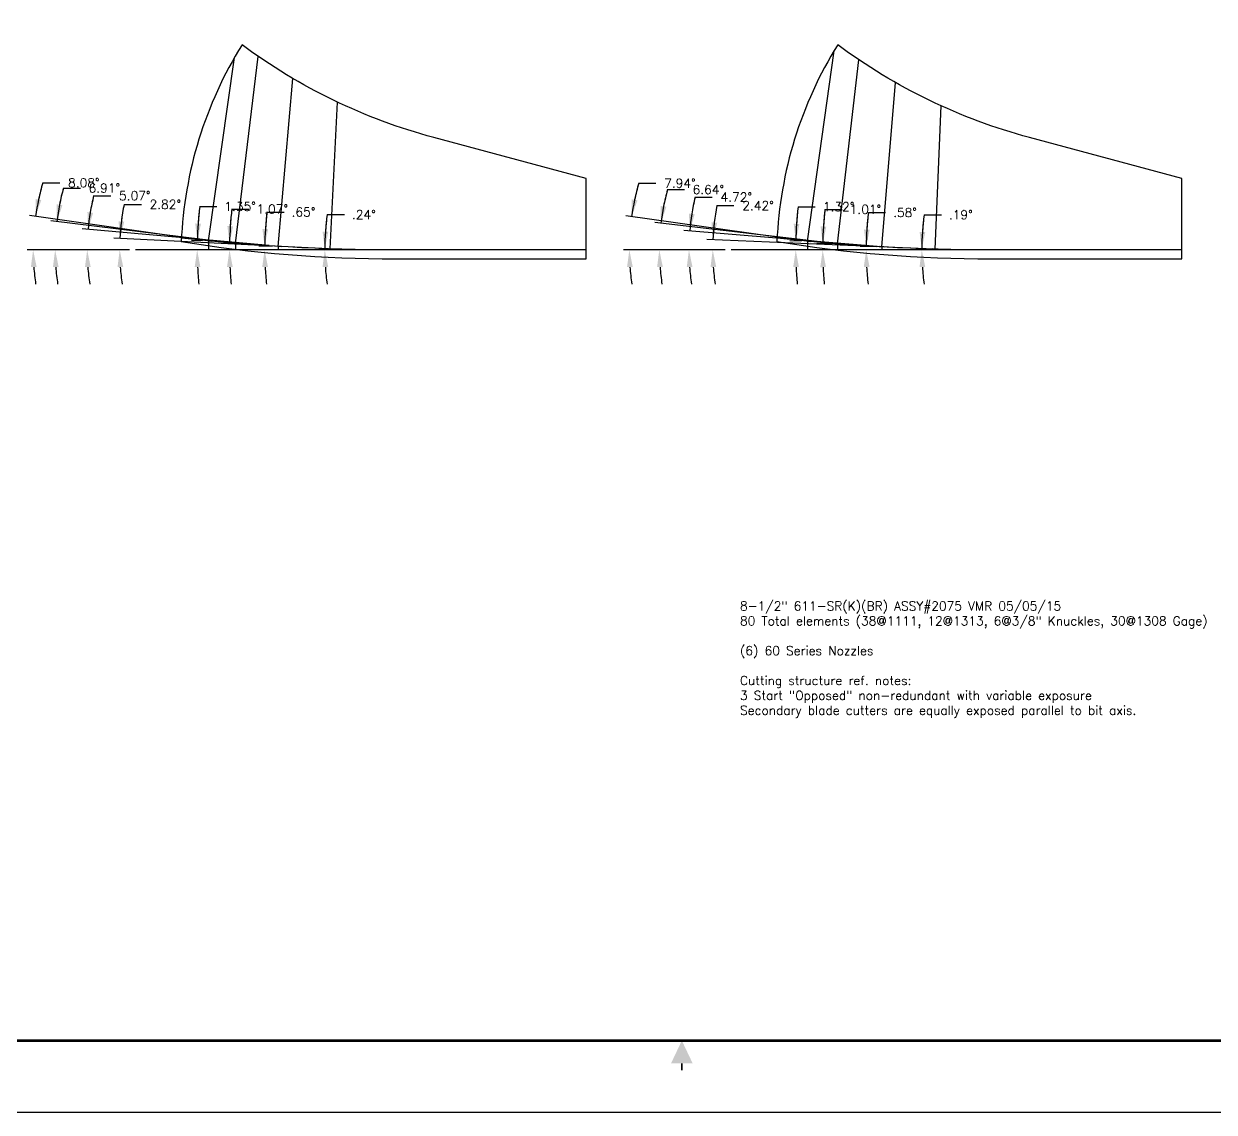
# Model space of a CAD drawing. Extents: x 72.5 to 140.5, y -17.7 to 26.
# Drawn here: x 116.6 to 129.08, y 3.96 to 15.37 of the extents above; entities that cross this region are included whole.
import ezdxf
from ezdxf.enums import TextEntityAlignment as Align

# ---------------------------------------------------------------- set-up
doc = ezdxf.new("R2010")
doc.units = 0
doc.header["$MEASUREMENT"] = 0
doc.header["$PDMODE"] = 3
doc.layers.get('0').update_dxf_attribs({"linetype": 'CONTINUOUS'})
doc.layers.get('Defpoints').update_dxf_attribs({"color": 10, "linetype": 'CONTINUOUS'})
doc.layers.add('Dims', color=4, linetype='CONTINUOUS')
doc.layers.add('Title Block', color=7, linetype='CONTINUOUS')
doc.styles.add('RomanD', font='romand.shx', dxfattribs={"width": 0.9})
doc.styles.add('RomanS', font='romans')
doc.dimstyles.get("Standard").update_dxf_attribs({"dimtxt": 0.094, "dimasz": 0.18, "dimexe": 0.0625, "dimexo": 0.0625, "dimgap": 0.09, "dimtad": 0, "dimtih": 1, "dimtoh": 1, "dimdec": 4, "dimzin": 4, "dimdsep": 46, "dimtxsty": 'RomanS', "dimcen": 0.09, "dimazin": 1, "dimtfac": 1, "dimtdec": 4, "dimtofl": 0, "dimtmove": 0, "dimatfit": 1, "dimfxl": 1, "dimtolj": 1, "dimtzin": 0, "dimarcsym": 0})

# ---------------------------------------------------------------- blocks, each defined once
blk = doc.blocks.new('*D231')
at = {"layer": 'Defpoints', "color": 0, "transparency": 16777216}
for p in [(119.752, 13), (119.81, 13.007), (119.81, 12.996), (122.494, 12.996)]:
    blk.add_point(p, dxfattribs=at)
at = {"layer": 'Dims', "color": 0, "lineweight": -2, "transparency": 16777216}
for p, q in [((119.777, 13.366), (119.957, 13.366)), ((119.747, 13.007), (119.69, 13.008)), ((119.747, 12.996), (119.69, 12.996))]:
    blk.add_line(p, q, dxfattribs=at)
for start, end in [(172.2283, 179.7575), (172.2323, 175.9949), (183.7626, 187.5251)]:
    blk.add_arc((122.494, 12.996), 2.742, start, end, dxfattribs=at)
at = {"layer": 'Dims', "color": 0, "transparency": 16777216}
for points in [[(119.789, 13.186), (119.729, 13.188), (119.752, 13.007)], [(119.728, 12.815), (119.788, 12.817), (119.752, 12.996)]]:
    blk.add_solid(points, dxfattribs=at)
at = {"layer": 'Dims', "color": 0, "transparency": 16777216, "insert": (120.162, 13.366), "char_height": 0.094, "attachment_point": 5, "style": 'RomanS'}
blk.add_mtext('\\A1;.24°', dxfattribs=at)
blk = doc.blocks.new('*D232')
at = {"layer": 'Defpoints', "color": 0, "transparency": 16777216}
for p in [(119.121, 13.008), (119.262, 12.996), (119.263, 13.032), (122.494, 12.996)]:
    blk.add_point(p, dxfattribs=at)
at = {"layer": 'Dims', "color": 0, "lineweight": -2, "transparency": 16777216}
for p, q in [((119.145, 13.393), (119.325, 13.393)), ((119.2, 13.033), (119.059, 13.035)), ((119.2, 12.996), (119.059, 12.996))]:
    blk.add_line(p, q, dxfattribs=at)
for start, end in [(173.228, 179.3471), (173.2302, 176.2886), (183.0584, 186.1169)]:
    blk.add_arc((122.494, 12.996), 3.372, start, end, dxfattribs=at)
at = {"layer": 'Dims', "color": 0, "transparency": 16777216}
for points in [[(119.158, 13.213), (119.098, 13.215), (119.121, 13.034)], [(119.096, 12.815), (119.156, 12.817), (119.121, 12.996)]]:
    blk.add_solid(points, dxfattribs=at)
at = {"layer": 'Dims', "color": 0, "transparency": 16777216, "insert": (119.529, 13.393), "char_height": 0.094, "attachment_point": 5, "style": 'RomanS'}
blk.add_mtext('\\A1;.65°', dxfattribs=at)
blk = doc.blocks.new('*D233')
at = {"layer": 'Defpoints', "color": 0, "transparency": 16777216}
for p in [(118.753, 13.019), (118.816, 12.996), (118.817, 13.064), (122.494, 12.996)]:
    blk.add_point(p, dxfattribs=at)
at = {"layer": 'Dims', "color": 0, "lineweight": -2, "transparency": 16777216}
for p, q in [((118.777, 13.424), (118.957, 13.424)), ((118.754, 12.996), (118.69, 12.996)), ((118.754, 13.065), (118.691, 13.066))]:
    blk.add_line(p, q, dxfattribs=at)
for start, end in [(173.419, 178.9346), (173.4206, 176.1776), (182.757, 185.514)]:
    blk.add_arc((122.494, 12.996), 3.741, start, end, dxfattribs=at)
at = {"layer": 'Dims', "color": 0, "transparency": 16777216}
for points in [[(118.791, 13.244), (118.731, 13.246), (118.753, 13.065)], [(118.727, 12.815), (118.787, 12.816), (118.753, 12.996)]]:
    blk.add_solid(points, dxfattribs=at)
at = {"layer": 'Dims', "color": 0, "transparency": 16777216, "insert": (119.202, 13.424), "char_height": 0.094, "attachment_point": 5, "style": 'RomanS'}
blk.add_mtext('\\A1;1.07°', dxfattribs=at)
blk = doc.blocks.new('*D234')
at = {"layer": 'Defpoints', "color": 0, "transparency": 16777216}
for p in [(118.414, 13.028), (118.531, 12.996), (118.533, 13.089), (122.494, 12.996)]:
    blk.add_point(p, dxfattribs=at)
at = {"layer": 'Dims', "color": 0, "lineweight": -2, "transparency": 16777216}
for p, q in [((118.44, 13.451), (118.62, 13.451)), ((118.469, 12.996), (118.352, 12.996)), ((118.47, 13.091), (118.353, 13.093))]:
    blk.add_line(p, q, dxfattribs=at)
for start, end in [(173.5889, 178.6468), (173.5901, 176.1184), (182.5283, 185.0567)]:
    blk.add_arc((122.494, 12.996), 4.079, start, end, dxfattribs=at)
at = {"layer": 'Dims', "color": 0, "transparency": 16777216}
for points in [[(118.454, 13.27), (118.394, 13.273), (118.415, 13.092)], [(118.388, 12.815), (118.448, 12.816), (118.414, 12.996)]]:
    blk.add_solid(points, dxfattribs=at)
at = {"layer": 'Dims', "color": 0, "transparency": 16777216, "insert": (118.864, 13.451), "char_height": 0.094, "attachment_point": 5, "style": 'RomanS'}
blk.add_mtext('\\A1;1.35°', dxfattribs=at)
blk = doc.blocks.new('*D235')
at = {"layer": 'Defpoints', "color": 0, "transparency": 16777216}
for p in [(117.602, 13.036), (117.769, 12.996), (119.778, 13.009), (119.841, 13.005), (120.494, 12.996)]:
    blk.add_point(p, dxfattribs=at)
at = {"layer": 'Dims', "color": 0, "lineweight": -2, "transparency": 16777216}
for p, q in [((117.649, 13.473), (117.829, 13.473)), ((119.716, 13.012), (117.542, 13.119)), ((117.706, 12.996), (117.539, 12.996))]:
    blk.add_line(p, q, dxfattribs=at)
for start, end in [(168.7153, 177.1816), (168.721, 172.9513), (184.2303, 188.4605)]:
    blk.add_arc((120.04, 12.996), 2.439, start, end, dxfattribs=at)
at = {"layer": 'Dims', "color": 0, "transparency": 16777216}
for points in [[(117.65, 13.292), (117.59, 13.297), (117.605, 13.116)], [(117.579, 12.815), (117.639, 12.817), (117.602, 12.996)]]:
    blk.add_solid(points, dxfattribs=at)
at = {"layer": 'Dims', "color": 0, "transparency": 16777216, "insert": (118.08, 13.473), "char_height": 0.094, "attachment_point": 5, "style": 'RomanS'}
blk.add_mtext('\\A1;2.82°', dxfattribs=at)
blk = doc.blocks.new('*D236')
at = {"layer": 'Defpoints', "color": 0, "transparency": 16777216}
for p in [(117.262, 13.067), (117.769, 12.996), (119.232, 13.035), (119.294, 13.03), (120.494, 12.996)]:
    blk.add_point(p, dxfattribs=at)
at = {"layer": 'Dims', "color": 0, "lineweight": -2, "transparency": 16777216}
for p, q in [((117.329, 13.564), (117.509, 13.564)), ((119.169, 13.041), (117.209, 13.215)), ((117.706, 12.996), (117.199, 12.996))]:
    blk.add_line(p, q, dxfattribs=at)
for start, end in [(166.3824, 174.9276), (166.3883, 170.6579), (184.2696, 188.5393)]:
    blk.add_arc((119.677, 12.996), 2.416, start, end, dxfattribs=at)
at = {"layer": 'Dims', "color": 0, "transparency": 16777216}
for points in [[(117.323, 13.384), (117.264, 13.392), (117.271, 13.209)], [(117.238, 12.815), (117.298, 12.817), (117.261, 12.996)]]:
    blk.add_solid(points, dxfattribs=at)
at = {"layer": 'Dims', "color": 0, "transparency": 16777216, "insert": (117.76, 13.564), "char_height": 0.094, "attachment_point": 5, "style": 'RomanS'}
blk.add_mtext('\\A1;5.07°', dxfattribs=at)
blk = doc.blocks.new('*D237')
at = {"layer": 'Defpoints', "color": 0, "transparency": 16777216}
for p in [(116.927, 13.094), (117.769, 12.996), (118.786, 13.068), (118.848, 13.06), (120.494, 12.996)]:
    blk.add_point(p, dxfattribs=at)
at = {"layer": 'Dims', "color": 0, "lineweight": -2, "transparency": 16777216}
for p, q in [((117.012, 13.644), (117.192, 13.644)), ((118.724, 13.075), (116.881, 13.299)), ((117.706, 12.996), (116.863, 12.996))]:
    blk.add_line(p, q, dxfattribs=at)
for start, end in [(164.6829, 173.0899), (164.6886, 168.8892), (184.2007, 188.4013)]:
    blk.add_arc((119.381, 12.996), 2.456, start, end, dxfattribs=at)
at = {"layer": 'Dims', "color": 0, "transparency": 16777216}
for points in [[(117.001, 13.464), (116.942, 13.474), (116.943, 13.291)], [(116.902, 12.815), (116.962, 12.817), (116.925, 12.996)]]:
    blk.add_solid(points, dxfattribs=at)
at = {"layer": 'Dims', "color": 0, "transparency": 16777216, "insert": (117.441, 13.644), "char_height": 0.094, "attachment_point": 5, "style": 'RomanS'}
blk.add_mtext('\\A1;6.91°', dxfattribs=at)
blk = doc.blocks.new('*D238')
at = {"layer": 'Defpoints', "color": 0, "transparency": 16777216}
for p in [(116.697, 13.113), (117.769, 12.996), (118.502, 13.094), (118.564, 13.085), (120.494, 12.996)]:
    blk.add_point(p, dxfattribs=at)
at = {"layer": 'Dims', "color": 0, "lineweight": -2, "transparency": 16777216}
for p, q in [((116.795, 13.699), (116.975, 13.699)), ((118.44, 13.102), (116.657, 13.356)), ((117.706, 12.996), (116.632, 12.996))]:
    blk.add_line(p, q, dxfattribs=at)
for start, end in [(163.6528, 171.9192), (163.6582, 167.7887), (184.1305, 188.261)]:
    blk.add_arc((119.192, 12.996), 2.497, start, end, dxfattribs=at)
at = {"layer": 'Dims', "color": 0, "transparency": 16777216}
for points in [[(116.78, 13.519), (116.721, 13.529), (116.719, 13.347)], [(116.671, 12.815), (116.731, 12.817), (116.694, 12.996)]]:
    blk.add_solid(points, dxfattribs=at)
at = {"layer": 'Dims', "color": 0, "transparency": 16777216, "insert": (117.226, 13.699), "char_height": 0.094, "attachment_point": 5, "style": 'RomanS'}
blk.add_mtext('\\A1;8.08°', dxfattribs=at)
blk = doc.blocks.new('*D239')
at = {"layer": 'Defpoints', "color": 0, "transparency": 16777216}
for p in [(126.011, 12.999), (126.151, 13.004), (126.151, 12.996), (128.739, 12.996)]:
    blk.add_point(p, dxfattribs=at)
at = {"layer": 'Dims', "color": 0, "lineweight": -2, "transparency": 16777216}
for p, q in [((126.036, 13.364), (126.216, 13.364)), ((126.089, 13.004), (125.949, 13.005)), ((126.088, 12.996), (125.949, 12.996))]:
    blk.add_line(p, q, dxfattribs=at)
for start, end in [(172.2468, 179.8144), (172.2509, 176.0326), (183.7817, 187.5635)]:
    blk.add_arc((128.739, 12.996), 2.728, start, end, dxfattribs=at)
at = {"layer": 'Dims', "color": 0, "transparency": 16777216}
for points in [[(126.048, 13.183), (125.988, 13.185), (126.011, 13.004)], [(125.987, 12.815), (126.047, 12.817), (126.011, 12.996)]]:
    blk.add_solid(points, dxfattribs=at)
at = {"layer": 'Dims', "color": 0, "transparency": 16777216, "insert": (126.42, 13.364), "char_height": 0.094, "attachment_point": 5, "style": 'RomanS'}
blk.add_mtext('\\A1;.19°', dxfattribs=at)
blk = doc.blocks.new('*D240')
at = {"layer": 'Defpoints', "color": 0, "transparency": 16777216}
for p in [(125.428, 13.007), (125.594, 13.027), (125.594, 12.996), (128.739, 12.996)]:
    blk.add_point(p, dxfattribs=at)
at = {"layer": 'Dims', "color": 0, "lineweight": -2, "transparency": 16777216}
for p, q in [((125.451, 13.388), (125.631, 13.388)), ((125.531, 12.996), (125.365, 12.996)), ((125.531, 13.028), (125.366, 13.03))]:
    blk.add_line(p, q, dxfattribs=at)
for start, end in [(173.1867, 179.4199), (173.189, 176.3045), (183.1154, 186.2309)]:
    blk.add_arc((128.739, 12.996), 3.311, start, end, dxfattribs=at)
at = {"layer": 'Dims', "color": 0, "transparency": 16777216}
for points in [[(125.465, 13.208), (125.405, 13.21), (125.428, 13.029)], [(125.403, 12.815), (125.463, 12.817), (125.428, 12.996)]]:
    blk.add_solid(points, dxfattribs=at)
at = {"layer": 'Dims', "color": 0, "transparency": 16777216, "insert": (125.835, 13.388), "char_height": 0.094, "attachment_point": 5, "style": 'RomanS'}
blk.add_mtext('\\A1;.58°', dxfattribs=at)
blk = doc.blocks.new('*D241')
at = {"layer": 'Defpoints', "color": 0, "transparency": 16777216}
for p in [(124.972, 13.017), (125.126, 13.059), (125.126, 12.995), (128.739, 12.996)]:
    blk.add_point(p, dxfattribs=at)
at = {"layer": 'Dims', "color": 0, "lineweight": -2, "transparency": 16777216}
for p, q in [((124.996, 13.421), (125.176, 13.421)), ((125.063, 12.995), (124.909, 12.995)), ((125.064, 13.06), (124.91, 13.063))]:
    blk.add_line(p, q, dxfattribs=at)
for start, end in [(173.5197, 178.9976), (173.5213, 176.2594), (182.7464, 185.4846)]:
    blk.add_arc((128.739, 12.996), 3.767, start, end, dxfattribs=at)
at = {"layer": 'Dims', "color": 0, "transparency": 16777216}
for points in [[(125.01, 13.24), (124.95, 13.243), (124.972, 13.062)], [(124.946, 12.814), (125.006, 12.816), (124.972, 12.995)]]:
    blk.add_solid(points, dxfattribs=at)
at = {"layer": 'Dims', "color": 0, "transparency": 16777216, "insert": (125.42, 13.421), "char_height": 0.094, "attachment_point": 5, "style": 'RomanS'}
blk.add_mtext('\\A1;1.01°', dxfattribs=at)
blk = doc.blocks.new('*D242')
at = {"layer": 'Defpoints', "color": 0, "transparency": 16777216}
for p in [(124.689, 13.027), (124.812, 12.996), (124.813, 13.086), (128.739, 12.996)]:
    blk.add_point(p, dxfattribs=at)
at = {"layer": 'Dims', "color": 0, "lineweight": -2, "transparency": 16777216}
for p, q in [((124.714, 13.448), (124.894, 13.448)), ((124.749, 12.996), (124.626, 12.996)), ((124.75, 13.087), (124.627, 13.09))]:
    blk.add_line(p, q, dxfattribs=at)
for start, end in [(173.5882, 178.6832), (173.5895, 176.1363), (182.5469, 185.0937)]:
    blk.add_arc((128.739, 12.996), 4.05, start, end, dxfattribs=at)
at = {"layer": 'Dims', "color": 0, "transparency": 16777216}
for points in [[(124.728, 13.267), (124.668, 13.27), (124.69, 13.089)], [(124.663, 12.815), (124.723, 12.816), (124.689, 12.996)]]:
    blk.add_solid(points, dxfattribs=at)
at = {"layer": 'Dims', "color": 0, "transparency": 16777216, "insert": (125.139, 13.448), "char_height": 0.094, "attachment_point": 5, "style": 'RomanS'}
blk.add_mtext('\\A1;1.32°', dxfattribs=at)
blk = doc.blocks.new('*D243')
at = {"layer": 'Defpoints', "color": 0, "transparency": 16777216}
for p in [(123.82, 13.031), (124.013, 12.996), (126.12, 13.005), (126.182, 13.003), (126.739, 12.996)]:
    blk.add_point(p, dxfattribs=at)
at = {"layer": 'Dims', "color": 0, "lineweight": -2, "transparency": 16777216}
for p, q in [((123.862, 13.46), (124.042, 13.46)), ((126.057, 13.008), (123.759, 13.105)), ((123.951, 12.996), (123.757, 12.996))]:
    blk.add_line(p, q, dxfattribs=at)
for start, end in [(169.4188, 177.579), (169.424, 173.5015), (184.0775, 188.155)]:
    blk.add_arc((126.349, 12.996), 2.53, start, end, dxfattribs=at)
at = {"layer": 'Dims', "color": 0, "transparency": 16777216}
for points in [[(123.866, 13.28), (123.806, 13.284), (123.822, 13.103)], [(123.796, 12.815), (123.856, 12.817), (123.819, 12.996)]]:
    blk.add_solid(points, dxfattribs=at)
at = {"layer": 'Dims', "color": 0, "transparency": 16777216, "insert": (124.294, 13.46), "char_height": 0.094, "attachment_point": 5, "style": 'RomanS'}
blk.add_mtext('\\A1;2.42°', dxfattribs=at)
blk = doc.blocks.new('*D244')
at = {"layer": 'Defpoints', "color": 0, "transparency": 16777216}
for p in [(123.571, 13.062), (124.013, 12.996), (125.563, 13.03), (125.625, 13.025), (126.739, 12.996)]:
    blk.add_point(p, dxfattribs=at)
at = {"layer": 'Dims', "color": 0, "lineweight": -2, "transparency": 16777216}
for p, q in [((123.635, 13.549), (123.815, 13.549)), ((125.5, 13.035), (123.516, 13.199)), ((123.951, 12.996), (123.508, 12.996))]:
    blk.add_line(p, q, dxfattribs=at)
for start, end in [(166.7144, 175.2828), (166.7204, 171.0016), (184.2812, 188.5624)]:
    blk.add_arc((125.98, 12.996), 2.41, start, end, dxfattribs=at)
at = {"layer": 'Dims', "color": 0, "transparency": 16777216}
for points in [[(123.63, 13.369), (123.57, 13.376), (123.578, 13.194)], [(123.547, 12.815), (123.607, 12.817), (123.57, 12.996)]]:
    blk.add_solid(points, dxfattribs=at)
at = {"layer": 'Dims', "color": 0, "transparency": 16777216, "insert": (124.066, 13.549), "char_height": 0.094, "attachment_point": 5, "style": 'RomanS'}
blk.add_mtext('\\A1;4.72°', dxfattribs=at)
blk = doc.blocks.new('*D245')
at = {"layer": 'Defpoints', "color": 0, "transparency": 16777216}
for p in [(123.261, 13.089), (124.013, 12.996), (125.095, 13.062), (125.157, 13.055), (126.739, 12.996)]:
    blk.add_point(p, dxfattribs=at)
at = {"layer": 'Dims', "color": 0, "lineweight": -2, "transparency": 16777216}
for p, q in [((123.344, 13.628), (123.524, 13.628)), ((125.033, 13.07), (123.213, 13.282)), ((123.951, 12.996), (123.197, 12.996))]:
    blk.add_line(p, q, dxfattribs=at)
for start, end in [(164.7877, 173.3562), (164.7937, 169.075), (184.2813, 188.5625)]:
    blk.add_arc((125.669, 12.996), 2.409, start, end, dxfattribs=at)
at = {"layer": 'Dims', "color": 0, "transparency": 16777216}
for points in [[(123.333, 13.448), (123.273, 13.457), (123.276, 13.274)], [(123.236, 12.815), (123.296, 12.817), (123.259, 12.996)]]:
    blk.add_solid(points, dxfattribs=at)
at = {"layer": 'Dims', "color": 0, "transparency": 16777216, "insert": (123.773, 13.628), "char_height": 0.094, "attachment_point": 5, "style": 'RomanS'}
blk.add_mtext('\\A1;6.64°', dxfattribs=at)
blk = doc.blocks.new('*D246')
at = {"layer": 'Defpoints', "color": 0, "transparency": 16777216}
for p in [(122.947, 13.112), (124.013, 12.996), (124.782, 13.09), (124.844, 13.082), (126.739, 12.996)]:
    blk.add_point(p, dxfattribs=at)
at = {"layer": 'Dims', "color": 0, "lineweight": -2, "transparency": 16777216}
for p, q in [((123.044, 13.695), (123.224, 13.695)), ((124.72, 13.099), (122.907, 13.352)), ((123.951, 12.996), (122.882, 12.996))]:
    blk.add_line(p, q, dxfattribs=at)
for start, end in [(163.8558, 172.0638), (163.861, 167.9624), (184.1014, 188.2027)]:
    blk.add_arc((125.46, 12.996), 2.515, start, end, dxfattribs=at)
at = {"layer": 'Dims', "color": 0, "transparency": 16777216}
for points in [[(123.03, 13.515), (122.971, 13.525), (122.969, 13.343)], [(122.921, 12.815), (122.981, 12.817), (122.945, 12.996)]]:
    blk.add_solid(points, dxfattribs=at)
at = {"layer": 'Dims', "color": 0, "transparency": 16777216, "insert": (123.475, 13.695), "char_height": 0.094, "attachment_point": 5, "style": 'RomanS'}
blk.add_mtext('\\A1;7.94°', dxfattribs=at)
blk = doc.blocks.new('COT_Dblock')
at = {"layer": 'Title Block', "color": 8}
blk.add_lwpolyline([(0, 0), (34, 0), (34, 22), (0, 22)], close=True, dxfattribs=at)
at = {"layer": 'Title Block', "const_width": 0.03}
blk.add_lwpolyline([(33.13, 21.25), (0.87, 21.25), (0.87, 0.75), (33.13, 0.75)], close=True, dxfattribs=at)
at = {"layer": 'Title Block', "const_width": 0.015}
blk.add_lwpolyline([(17, 0.438), (17, 0.513)], dxfattribs=at)
at = {"layer": 'Title Block'}
blk.add_solid([(16.887, 0.513), (17.113, 0.513), (17, 0.75)], dxfattribs=at)
at = {"layer": 'Title Block', "color": 1, "style": 'RomanS', "flags": 8}
for tag, p in [('FNAME', (0.62, 3.75)), ('REVDATE', (0.62, 2.25)), ('USER', (0.62, 0.75))]:
    blk.add_attdef(tag, text='', height=0.047, rotation=90, dxfattribs=at).set_placement(p, align=Align.BOTTOM_LEFT)
at = {"layer": 'Title Block', "color": 3, "style": 'RomanS', "flags": 8}
blk.add_attdef('DRAWN', text='', height=0.11, dxfattribs=at).set_placement((28.7, 1.984), align=Align.MIDDLE_CENTER)
for tag, p in [('DDATE', (28.356, 1.672)), ('CHECK', (28.356, 1.406)), ('MATRL', (28.356, 1.149)), ('PDATE', (28.356, 0.883)), ('SCALE', (29.896, 0.855)), ('SHEET', (32.005, 0.855))]:
    blk.add_attdef(tag, text='', height=0.094, dxfattribs=at).set_placement(p, align=Align.MIDDLE_LEFT)
at = {"layer": 'Title Block', "color": 3, "style": 'RomanD', "width": 0.9, "flags": 8}
for tag, height, p in [('TITL1', 0.125, (31.337, 1.684)), ('TITL2', 0.094, (31.337, 1.514)), ('TITL3', 0.094, (31.337, 1.374))]:
    blk.add_attdef(tag, text='', height=height, dxfattribs=at).set_placement(p, align=Align.MIDDLE_CENTER)
at = {"layer": 'Title Block', "color": 3, "style": 'RomanS', "flags": 8}
for tag, p in [('FSCM#', (30.337, 1.121)), ('DWG#', (31.81, 1.121)), ('REV#', (32.97, 1.121))]:
    blk.add_attdef(tag, text='', height=0.094, dxfattribs=at).set_placement(p, align=Align.TOP_CENTER)

msp = doc.modelspace()

# ---------------------------------------------------------------- linework, layer by layer
for p, q in [((118.5326, 13.08923), (118.80594, 15.01443)), ((118.81668, 13.06404), (119.05425, 15.02431)), ((124.81258, 13.0859), (125.09099, 15.08304)), ((125.1262, 13.05886), (125.35101, 14.98893)), ((119.26264, 13.03248), (119.41881, 14.7919)), ((125.59374, 13.0275), (125.73589, 14.75016)), ((119.80967, 13.00702), (119.88539, 14.54491)), ((126.15101, 13.00404), (126.2145, 14.5058)), ((118.56354, 13.08483), (118.50166, 13.09362)), ((118.8477, 13.06028), (118.78566, 13.0678)), ((119.29377, 13.02972), (119.23151, 13.03524)), ((119.77846, 13.00855), (119.84089, 13.00548)), ((124.84353, 13.08159), (124.78163, 13.09022)), ((125.15724, 13.05525), (125.09516, 13.06248)), ((125.62489, 13.02493), (125.5626, 13.03007)), ((126.18223, 13.00272), (126.11979, 13.00536))]:
    msp.add_line(p, q)
at = {"color": 5}
for p, q in [((120.49372, 12.99566), (117.7685, 12.99566)), ((126.73861, 12.99566), (124.01339, 12.99566))]:
    msp.add_line(p, q, dxfattribs=at)
at = {"color": 1}
for p, q in [((122.49372, 12.99566), (120.49372, 12.99566)), ((128.73861, 12.99566), (126.73861, 12.99566))]:
    msp.add_line(p, q, dxfattribs=at)
at = {"flags": 128}
for points in [[(122.49372, 12.90191), (122.49372, 12.99566), (122.49372, 13.74566), (120.89372, 14.17438, -0.09456838), (118.88443, 15.1459, 0.1290996), (118.2476, 13.08326, 0.04030534), (120.49372, 12.90191)], [(128.73861, 12.90191), (128.73861, 12.99566), (128.73861, 13.74566), (127.13861, 14.17438, -0.09456838), (125.12932, 15.1459, 0.1290996), (124.49249, 13.08326, 0.04030534), (126.73861, 12.90191)]]:
    msp.add_lwpolyline(points, format="xyb", close=True, dxfattribs=at)
at = {"color": 1, "flags": 128}
for points in [[(120.49372, 12.99566, -0.02730264), (118.24924, 13.11831, -2.14279279)], [(126.73861, 12.99566, -0.02730264), (124.49413, 13.11831, -2.14279279)]]:
    msp.add_lwpolyline(points, format="xyb", dxfattribs=at)
for centre, radius, start, end in [((122.49372, 12.99566), 3.96223, 178.646785, 180), ((122.49372, 12.99566), 3.67768, 178.934554, 180), ((122.49372, 12.99566), 3.2313, 179.34707, 180), ((122.49372, 12.99566), 2.68407, 179.757467, 180), ((128.73861, 12.99566), 3.92707, 178.683201, 180), ((128.73861, 12.99566), 3.61297, 178.997585, 180.008293), ((128.73861, 12.99566), 3.14503, 179.419903, 180), ((128.73861, 12.99566), 2.58762, 179.814377, 180)]:
    msp.add_arc(centre, radius, start, end)

# ---------------------------------------------------------------- block references
msp.add_blockref('COT_Dblock', (106.49537, 3.9569))

# ---------------------------------------------------------------- texts
at = {"insert": (124.10524, 9.31011), "char_height": 0.09375, "width": 7.2757161, "attachment_point": 1, "style": 'RomanS'}
msp.add_mtext('8-1/2" 611-SR(K)(BR) ASSY#2075 VMR 05/05/15\\P80 Total elements (38@1111, 12@1313, 6@3/8" Knuckles, 30@1308 Gage)\\P\\P(6) 60 Series Nozzles\\P\\PCutting structure ref. notes:\\P3 Start "Opposed" non-redundant with variable exposure\\PSecondary blade cutters are equally exposed parallel to bit axis.\\P\\P  ', dxfattribs=at)

# ---------------------------------------------------------------- dimensions: what is measured, and where the dimension line sits
at = {"layer": 'Dims'}
for base, line1, line2, picture, middle in [((116.69701, 13.11302), ((120.49372, 12.99566), (117.7685, 12.99566)), ((118.56354, 13.08483), (118.50166, 13.09362)), '*D238', (117.22636, 13.69857)), ((122.94749, 13.11174), ((126.73861, 12.99566), (124.01339, 12.99566)), ((124.84353, 13.08159), (124.78163, 13.09022)), '*D246', (123.47514, 13.695)), ((116.92723, 13.09435), ((118.8477, 13.06028), (118.78566, 13.0678)), ((120.49372, 12.99566), (117.7685, 12.99566)), '*D237', (117.44138, 13.64436)), ((117.26249, 13.06694), ((119.29377, 13.02972), (119.23151, 13.03524)), ((120.49372, 12.99566), (117.7685, 12.99566)), '*D236', (117.7605, 13.56449)), ((123.26117, 13.08876), ((126.73861, 12.99566), (124.01339, 12.99566)), ((125.15724, 13.05525), (125.09516, 13.06248)), '*D245', (123.7727, 13.6279)), ((123.57102, 13.06177), ((125.62489, 13.02493), (125.5626, 13.03007)), ((126.73861, 12.99566), (124.01339, 12.99566)), '*D244', (124.06574, 13.54937)), ((117.60227, 13.03564), ((120.49372, 12.99566), (117.7685, 12.99566)), ((119.77846, 13.00855), (119.84089, 13.00548)), '*D235', (118.08023, 13.47284)), ((123.81968, 13.03129), ((126.73861, 12.99566), (124.01339, 12.99566)), ((126.18223, 13.00272), (126.11979, 13.00536)), '*D243', (124.29359, 13.46021))]:
    dim = msp.add_angular_dim_2l(base=base, line1=line1, line2=line2, dimstyle='Standard', dxfattribs=at)
    dim.commit()
    dim.dimension.update_dxf_attribs({"geometry": picture, "text_midpoint": middle})
for base, center, p1, p2, picture, middle in [((118.41447, 13.02777), (122.49372, 12.99566), (118.5326, 13.08923), (118.5315, 12.99566), '*D234', (118.86428, 13.45117)), ((118.75268, 13.01885), (122.49372, 12.99566), (118.81668, 13.06404), (118.81604, 12.99566), '*D233', (119.20169, 13.42442)), ((124.68902, 13.02668), (128.73861, 12.99566), (124.81258, 13.0859), (124.81154, 12.99566), '*D242', (125.13867, 13.4479)), ((124.97181, 13.01726), (128.73861, 12.99566), (125.1262, 13.05886), (125.12565, 12.99513), '*D241', (125.42024, 13.42079)), ((119.12129, 13.00847), (122.49372, 12.99566), (119.26264, 13.03248), (119.26243, 12.99566), '*D232', (119.52894, 13.39333)), ((119.75222, 12.99952), (122.49372, 12.99566), (119.80967, 13.00702), (119.80965, 12.99566), '*D231', (120.16154, 13.36638)), ((125.42785, 13.00683), (128.73861, 12.99566), (125.59374, 13.0275), (125.59358, 12.99566), '*D240', (125.83535, 13.38843)), ((126.01101, 12.9986), (128.73861, 12.99566), (126.15101, 13.00404), (126.15099, 12.99566), '*D239', (126.42009, 13.36363))]:
    dim = msp.add_angular_dim_3p(base=base, center=center, p1=p1, p2=p2, dimstyle='Standard', dxfattribs=at)
    dim.commit()
    dim.dimension.update_dxf_attribs({"geometry": picture, "text_midpoint": middle})

doc.saveas('drawing.dxf')
